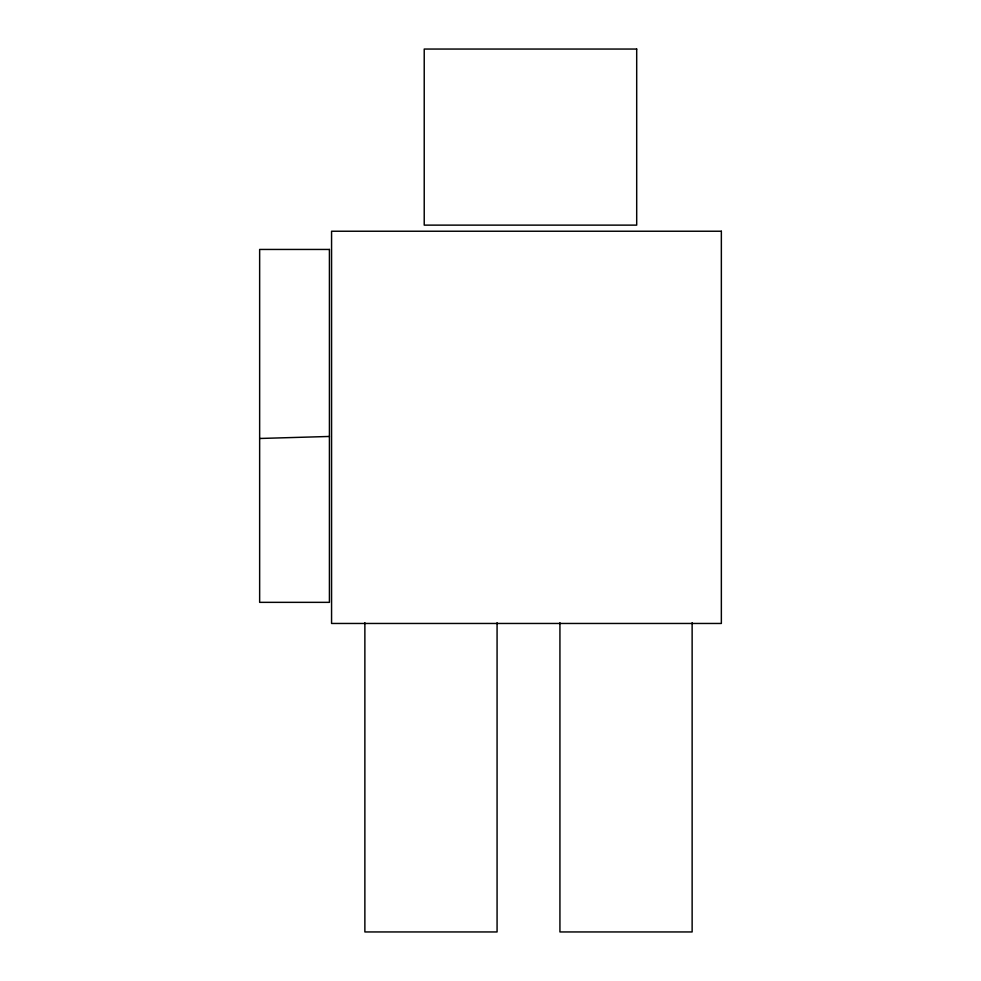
<?xml version="1.0" encoding="UTF-8"?>
<svg xmlns="http://www.w3.org/2000/svg" width="981" height="981" viewBox="0 0 981 981"><rect width="100%" height="100%" fill="white"/><g stroke="black" fill="none" stroke-linecap="round" stroke-linejoin="round"><path stroke-width="1.47" d="M259.646 438.482L329.42 436.459M692.132 622.702L692.132 931.95L559.93 931.95L559.93 622.702M497.073 622.702L497.073 931.95L364.871 931.95L364.871 622.702M636.694 49.05L424.221 49.05L424.221 225.127L636.694 225.127L636.694 49.05M721.354 231.234L331.566 231.234L331.566 623.462L721.354 623.462L721.354 231.234M329.42 249.444L259.646 249.444L259.646 602.346L329.42 602.346L329.42 249.444"/></g></svg>
